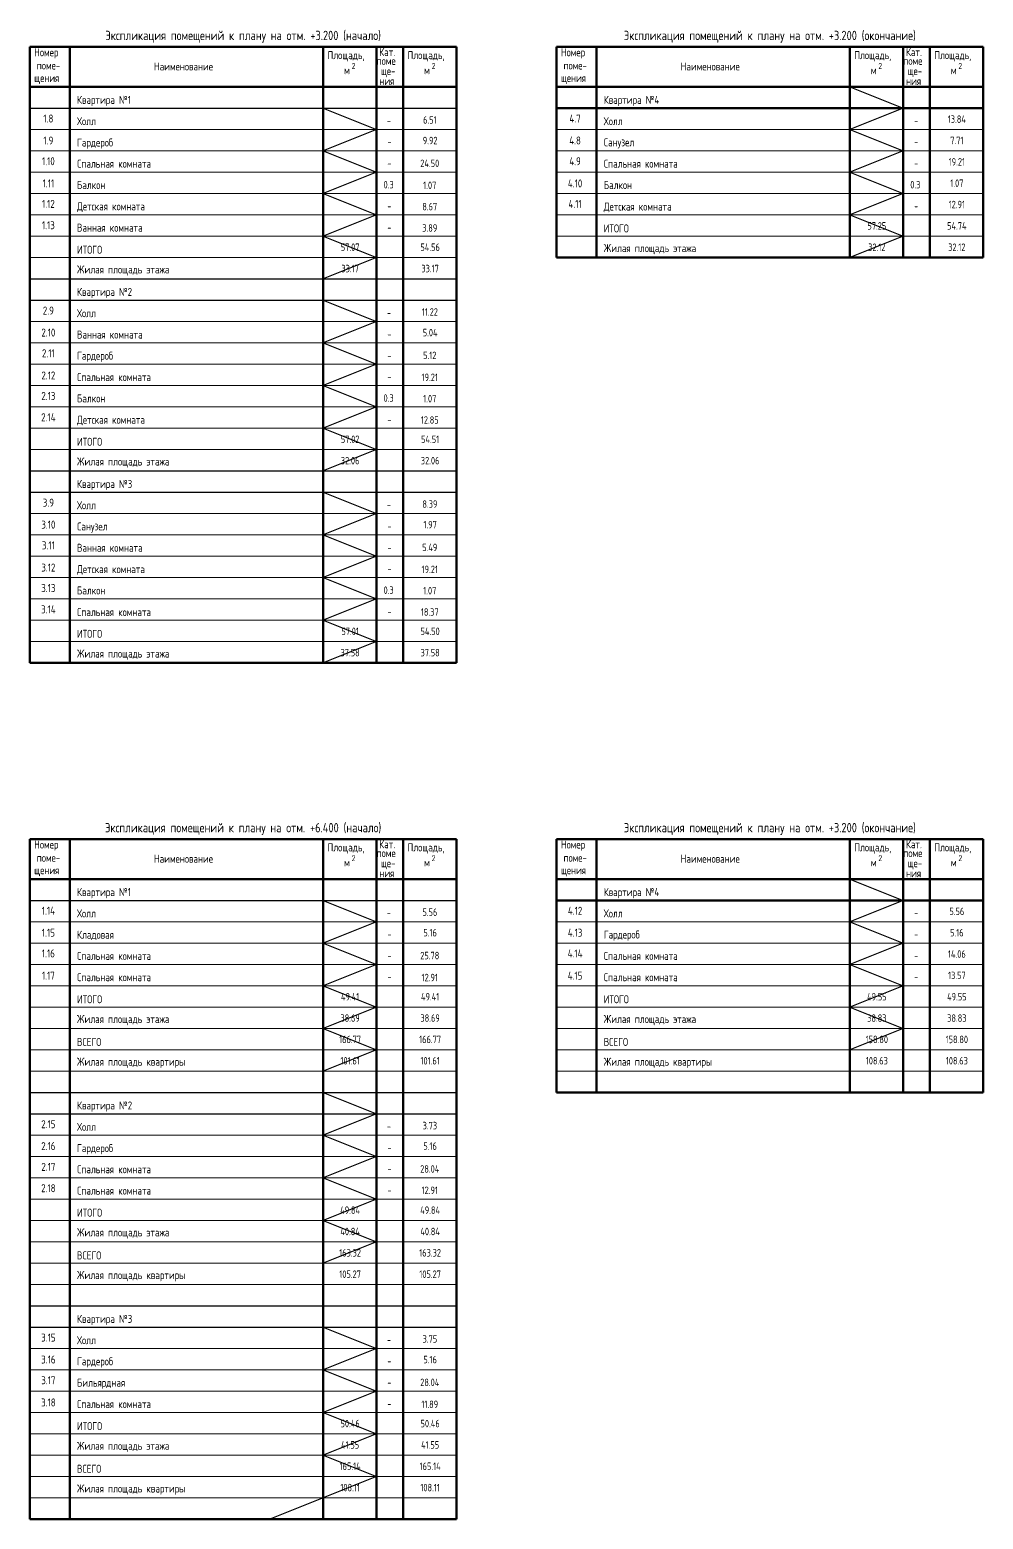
# Model space of a CAD drawing. Header units: millimetres. Extents: x -56498 to 234605, y -296269 to -29969.
# Drawn here: x 112480 to 148230, y -175425 to -119588 of the extents above; entities that cross this region are included whole.
import ezdxf
from ezdxf.enums import TextEntityAlignment as Align

# ---------------------------------------------------------------- set-up
doc = ezdxf.new("R2010")
doc.units = ezdxf.units.MM
doc.header["$LTSCALE"] = 100
for name, color, linetype, lineweight in [('0.3', 7, 'Continuous', 30), ('0.5', 7, 'Continuous', 50), ('Примітки 0.09', 200, 'Continuous', 9), ('Тонкі 0.18', 142, 'Continuous', 18)]:
    doc.layers.add(name, color=color, linetype=linetype, lineweight=lineweight)
doc.layers.add('ViewPorts', color=240, linetype='Continuous', plot=False)
doc.styles.add('GOST 2.304', font='CS_Gost2304.shx')

msp = doc.modelspace()

# ---------------------------------------------------------------- linework, layer by layer
at = {"layer": '0.3'}
for p, q in [((112479.617, -122525.305), (128479.617, -122525.305)), ((112479.617, -128925.305), (128479.617, -128925.305)), ((112479.617, -129725.305), (128479.617, -129725.305)), ((112479.617, -136125.305), (128479.617, -136125.305)), ((112479.617, -136925.305), (128479.617, -136925.305)), ((112479.617, -152225.305), (128479.617, -152225.305)), ((112479.617, -159425.305), (128479.617, -159425.305)), ((112479.617, -160225.305), (128479.617, -160225.305)), ((112479.617, -167425.305), (128479.617, -167425.305)), ((112479.617, -168225.305), (128479.617, -168225.305))]:
    msp.add_line(p, q, dxfattribs=at)
at = {"layer": '0.5'}
for p, q in [((112479.617, -120225.305), (128479.617, -120225.305)), ((112479.617, -120225.305), (112479.617, -143325.305)), ((113979.617, -120225.305), (113979.617, -143325.305)), ((123479.617, -120225.305), (123479.617, -143325.305)), ((125479.617, -120225.305), (125479.617, -143325.305)), ((126479.617, -120225.305), (126479.617, -143325.305)), ((128479.617, -120225.305), (128479.617, -143325.305)), ((132229.617, -120225.305), (148229.617, -120225.305)), ((132229.617, -120225.305), (132229.617, -128125.305)), ((133729.617, -120225.305), (133729.617, -128125.305)), ((143229.617, -120225.305), (143229.617, -128125.305)), ((145229.617, -120225.305), (145229.617, -128125.305)), ((146229.617, -120225.305), (146229.617, -128125.305)), ((148229.617, -120225.305), (148229.617, -128125.305)), ((112479.617, -121725.305), (128479.617, -121725.305)), ((132229.617, -121725.305), (148229.617, -121725.305)), ((132229.617, -122525.305), (148229.617, -122525.305)), ((132229.617, -128125.305), (148229.617, -128125.305)), ((112479.617, -143325.305), (128479.617, -143325.305)), ((112479.617, -149925.305), (128479.617, -149925.305)), ((112479.617, -149925.305), (112479.617, -175425.305)), ((113979.617, -149925.305), (113979.617, -175425.305)), ((123479.617, -149925.305), (123479.617, -175425.305)), ((125479.617, -149925.305), (125479.617, -175425.305)), ((126479.617, -149925.305), (126479.617, -175425.305)), ((128479.617, -149925.305), (128479.617, -175425.305)), ((132229.617, -149925.305), (148229.617, -149925.305)), ((132229.617, -149925.305), (132229.617, -159425.305)), ((133729.617, -149925.305), (133729.617, -159425.305)), ((143229.617, -149925.305), (143229.617, -159425.305)), ((145229.617, -149925.305), (145229.617, -159425.305)), ((146229.617, -149925.305), (146229.617, -159425.305)), ((148229.617, -149925.305), (148229.617, -159425.305)), ((112479.617, -151425.305), (128479.617, -151425.305)), ((132229.617, -151425.305), (148229.617, -151425.305)), ((132229.617, -152225.305), (148229.617, -152225.305)), ((132229.617, -159425.305), (148229.617, -159425.305)), ((112479.617, -175425.305), (128479.617, -175425.305))]:
    msp.add_line(p, q, dxfattribs=at)
at = {"layer": 'ViewPorts', "ltscale": 0.75}
for points in [[(143229.617, -121725.305), (145229.617, -122525.305), (143229.617, -123325.305), (145229.617, -124125.305), (143229.617, -124925.305), (145229.617, -125725.305), (143229.617, -126525.305), (145229.617, -127325.305), (143229.617, -128125.305)], [(123479.617, -122525.305), (125479.617, -123325.305), (123479.617, -124125.305), (125479.617, -124925.305), (123479.617, -125725.305), (125479.617, -126525.305), (123479.617, -127325.305), (125479.617, -128125.305), (123479.617, -128925.305)], [(143229.617, -124925.305), (145229.617, -125725.305), (143229.617, -126525.305), (145229.617, -127325.305), (143229.617, -128125.305)], [(123479.617, -125725.305), (125479.617, -126525.305), (123479.617, -127325.305), (125479.617, -128125.305), (123479.617, -128925.305)], [(123479.617, -129725.305), (125479.617, -130525.305), (123479.617, -131325.305), (125479.617, -132125.305), (123479.617, -132925.305), (125479.617, -133725.305), (123479.617, -134525.305), (125479.617, -135325.305), (123479.617, -136125.305)], [(123479.617, -136925.305), (125479.617, -137725.305), (123479.617, -138525.305), (125479.617, -139325.305), (123479.617, -140125.305), (125479.617, -140925.305), (123479.617, -141725.305), (125479.617, -142525.305), (123479.617, -143325.305)], [(143229.617, -151425.305), (145229.617, -152225.305), (143229.617, -153025.305), (145229.617, -153825.305), (143229.617, -154625.305), (145229.617, -155425.305), (143229.617, -156225.305), (145229.617, -157025.305), (143229.617, -157825.305)], [(123479.617, -152225.305), (125479.617, -153025.305), (123479.617, -153825.305), (125479.617, -154625.305), (123479.617, -155425.305), (125479.617, -156225.305), (123479.617, -157025.305), (125479.617, -157825.305), (123479.617, -158625.305)], [(143229.617, -154625.305), (145229.617, -155425.305), (143229.617, -156225.305), (145229.617, -157025.305), (143229.617, -157825.305)], [(123479.617, -155425.305), (125479.617, -156225.305), (123479.617, -157025.305), (125479.617, -157825.305), (123479.617, -158625.305)], [(123479.617, -159425.305), (125479.617, -160225.305), (123479.617, -161025.305), (125479.617, -161825.305), (123479.617, -162625.305), (125479.617, -163425.305), (123479.617, -164225.305), (125479.617, -165025.305), (123479.617, -165825.305)], [(123479.617, -168225.305), (125479.617, -169025.305), (123479.617, -169825.305), (125479.617, -170625.305), (123479.617, -171425.305), (125479.617, -172225.305), (123479.617, -173025.305), (125479.617, -173825.305), (121479.617, -175425.305)]]:
    msp.add_lwpolyline(points, dxfattribs=at)
at = {"layer": 'Тонкі 0.18'}
for p, q in [((112479.617, -123325.305), (128479.617, -123325.305)), ((132229.617, -123325.305), (148229.617, -123325.305)), ((112479.617, -124125.305), (128479.617, -124125.305)), ((132229.617, -124125.305), (148229.617, -124125.305)), ((112479.617, -124925.305), (128479.617, -124925.305)), ((132229.617, -124925.305), (148229.617, -124925.305)), ((112479.617, -125725.305), (128479.617, -125725.305)), ((132229.617, -125725.305), (148229.617, -125725.305)), ((112479.617, -126525.305), (128479.617, -126525.305)), ((132229.617, -126525.305), (148229.617, -126525.305)), ((112479.617, -127325.305), (128479.617, -127325.305)), ((132229.617, -127325.305), (148229.617, -127325.305)), ((112479.617, -128125.305), (128479.617, -128125.305)), ((112479.617, -130525.305), (128479.617, -130525.305)), ((112479.617, -131325.305), (128479.617, -131325.305)), ((112479.617, -132125.305), (128479.617, -132125.305)), ((112479.617, -132925.305), (128479.617, -132925.305)), ((112479.617, -133725.305), (128479.617, -133725.305)), ((112479.617, -134525.305), (128479.617, -134525.305)), ((112479.617, -135325.305), (128479.617, -135325.305)), ((112479.617, -137725.305), (128479.617, -137725.305)), ((112479.617, -138525.305), (128479.617, -138525.305)), ((112479.617, -139325.305), (128479.617, -139325.305)), ((112479.617, -140125.305), (128479.617, -140125.305)), ((112479.617, -140925.305), (128479.617, -140925.305)), ((112479.617, -141725.305), (128479.617, -141725.305)), ((112479.617, -142525.305), (128479.617, -142525.305)), ((112479.617, -153025.305), (128479.617, -153025.305)), ((132229.617, -153025.305), (148229.617, -153025.305)), ((112479.617, -153825.305), (128479.617, -153825.305)), ((132229.617, -153825.305), (148229.617, -153825.305)), ((112479.617, -154625.305), (128479.617, -154625.305)), ((132229.617, -154625.305), (148229.617, -154625.305)), ((112479.617, -155425.305), (128479.617, -155425.305)), ((132229.617, -155425.305), (148229.617, -155425.305)), ((112479.617, -156225.305), (128479.617, -156225.305)), ((132229.617, -156225.305), (148229.617, -156225.305)), ((112479.617, -157025.305), (128479.617, -157025.305)), ((132229.617, -157025.305), (148229.617, -157025.305)), ((112479.617, -157825.305), (128479.617, -157825.305)), ((132229.617, -157825.305), (148229.617, -157825.305)), ((112479.617, -158625.305), (128479.617, -158625.305)), ((132229.617, -158625.305), (148229.617, -158625.305)), ((112479.617, -161025.305), (128479.617, -161025.305)), ((112479.617, -161825.305), (128479.617, -161825.305)), ((112479.617, -162625.305), (128479.617, -162625.305)), ((112479.617, -163425.305), (128479.617, -163425.305)), ((112479.617, -164225.305), (128479.617, -164225.305)), ((112479.617, -165025.305), (128479.617, -165025.305)), ((112479.617, -165825.305), (128479.617, -165825.305)), ((112479.617, -166625.305), (128479.617, -166625.305)), ((112479.617, -169025.305), (128479.617, -169025.305)), ((112479.617, -169825.305), (128479.617, -169825.305)), ((112479.617, -170625.305), (128479.617, -170625.305)), ((112479.617, -171425.305), (128479.617, -171425.305)), ((112479.617, -172225.305), (128479.617, -172225.305)), ((112479.617, -173025.305), (128479.617, -173025.305)), ((112479.617, -173825.305), (128479.617, -173825.305)), ((112479.617, -174625.305), (128479.617, -174625.305))]:
    msp.add_line(p, q, dxfattribs=at)

# ---------------------------------------------------------------- texts
at = {"layer": 'Примітки 0.09', "style": 'GOST 2.304'}
for s, height, p in [('Экспликация помещений к плану на отм. +3.200 (начало)', 350, (120479.617, -119975.082)), ('Экспликация помещений к плану на отм. +3.200 (окончание)', 350, (140229.617, -119975.082)), ('6.51', 280, (127481.917, -123108.165)), ('13.84', 280, (147240.601, -123079.176)), ('9.92', 280, (127490.601, -123879.176)), ('7.71', 280, (147240.601, -123879.176)), ('24.50', 280, (127477.175, -124734.321)), ('19.21', 280, (147240.601, -124679.176)), ('1.07', 280, (127477.175, -125557.56)), ('1.07', 280, (147240.601, -125479.176)), ('8.67', 280, (127477.175, -126357.56)), ('12.91', 280, (147240.601, -126279.176)), ('3.89', 280, (127477.175, -127157.56)), ('57.25', 280, (144240.601, -127079.176)), ('54.74', 280, (147240.601, -127079.176)), ('57.07', 280, (124490.601, -127879.176)), ('54.56', 280, (127490.601, -127879.176)), ('32.12', 280, (144240.601, -127879.176)), ('32.12', 280, (147240.601, -127879.176)), ('33.17', 280, (124490.601, -128679.176)), ('33.17', 280, (127490.601, -128679.176)), ('11.22', 280, (127481.917, -130308.165)), ('5.04', 280, (127490.601, -131079.176)), ('5.12', 280, (127477.175, -131934.321)), ('19.21', 280, (127477.175, -132757.56)), ('1.07', 280, (127477.175, -133557.56)), ('12.85', 280, (127477.175, -134357.56)), ('57.02', 280, (124490.601, -135079.176)), ('54.51', 280, (127490.601, -135079.176)), ('32.06', 280, (124490.601, -135879.176)), ('32.06', 280, (127490.601, -135879.176)), ('8.39', 280, (127481.917, -137508.165)), ('1.97', 280, (127490.601, -138279.176)), ('5.49', 280, (127477.175, -139134.321)), ('19.21', 280, (127477.175, -139957.56)), ('1.07', 280, (127477.175, -140757.56)), ('18.37', 280, (127477.175, -141557.56)), ('57.01', 280, (124490.601, -142279.176)), ('54.50', 280, (127490.601, -142279.176)), ('37.58', 280, (124490.601, -143079.176)), ('37.58', 280, (127490.601, -143079.176)), ('Экспликация помещений к плану на отм. +6.400 (начало)', 350, (120479.617, -149675.082)), ('Экспликация помещений к плану на отм. +3.200 (окончание)', 350, (140229.617, -149675.082)), ('5.56', 280, (127481.917, -152808.165)), ('5.56', 280, (147240.601, -152779.176)), ('5.16', 280, (127490.601, -153579.176)), ('5.16', 280, (147240.601, -153579.176)), ('14.06', 280, (147240.601, -154379.176)), ('25.78', 280, (127477.175, -154434.321)), ('12.91', 280, (127477.175, -155257.56)), ('13.57', 280, (147240.601, -155179.176)), ('49.41', 280, (124490.601, -155979.176)), ('49.41', 280, (127490.601, -155979.176)), ('49.55', 280, (144240.601, -155979.176)), ('49.55', 280, (147240.601, -155979.176)), ('38.69', 280, (124490.601, -156779.176)), ('38.69', 280, (127490.601, -156779.176)), ('38.83', 280, (144240.601, -156779.176)), ('38.83', 280, (147240.601, -156779.176)), ('166.77', 280, (124490.601, -157579.176)), ('166.77', 280, (127490.601, -157579.176)), ('158.80', 280, (144240.601, -157579.176)), ('158.80', 280, (147240.601, -157579.176)), ('101.61', 280, (124490.601, -158379.176)), ('101.61', 280, (127490.601, -158379.176)), ('108.63', 280, (144240.601, -158379.176)), ('108.63', 280, (147240.601, -158379.176)), ('3.73', 280, (127481.917, -160808.165)), ('5.16', 280, (127490.601, -161579.176)), ('28.04', 280, (127477.175, -162434.321)), ('12.91', 280, (127477.175, -163234.321)), ('49.84', 280, (124490.601, -163979.176)), ('49.84', 280, (127490.601, -163979.176)), ('40.84', 280, (124490.601, -164779.176)), ('40.84', 280, (127490.601, -164779.176)), ('163.32', 280, (124490.601, -165579.176)), ('163.32', 280, (127490.601, -165579.176)), ('105.27', 280, (124490.601, -166379.176)), ('105.27', 280, (127490.601, -166379.176)), ('3.75', 280, (127481.917, -168808.165)), ('5.16', 280, (127490.601, -169579.176)), ('28.04', 280, (127477.175, -170434.321)), ('11.89', 280, (127477.175, -171257.56)), ('50.46', 280, (124490.601, -171979.176)), ('50.46', 280, (127490.601, -171979.176)), ('41.55', 280, (124490.601, -172779.176)), ('41.55', 280, (127490.601, -172779.176)), ('165.14', 280, (124490.601, -173579.176)), ('165.14', 280, (127490.601, -173579.176)), ('108.11', 280, (124490.601, -174379.176)), ('108.11', 280, (127490.601, -174379.176))]:
    msp.add_text(s, height=height, dxfattribs=at).set_placement(p, align=Align.CENTER)
for s, height, p in [('Номер', 300, (112644.346, -120583.181)), ('Площадь,', 300, (123644.702, -120690.297)), ('Кат.', 300, (125584.18, -120572.845)), ('Площадь,', 300, (126644.702, -120690.297)), ('Номер', 300, (132394.346, -120583.181)), ('Площадь,', 300, (143394.702, -120690.297)), ('Кат.', 300, (145334.18, -120572.845)), ('Площадь,', 300, (146394.702, -120690.297)), ('поме-', 300, (112743.012, -121077.835)), ('Наименование', 300, (117133.908, -121113.831)), ('м', 300, (124266.335, -121255.491)), ('2', 220, (124548.57, -121052.792)), ('поме', 300, (125486.731, -120902.936)), ('ще-', 300, (125643.734, -121283.963)), ('м', 300, (127266.335, -121255.491)), ('2', 220, (127548.57, -121052.792)), ('поме-', 300, (132493.012, -121077.835)), ('Наименование', 300, (136883.908, -121113.831)), ('м', 300, (144016.335, -121255.491)), ('2', 220, (144298.57, -121052.792)), ('поме', 300, (145236.731, -120902.936)), ('ще-', 300, (145393.734, -121283.963)), ('м', 300, (147016.335, -121255.491)), ('2', 220, (147298.57, -121052.792)), ('щения', 300, (112644.346, -121545.34)), ('ния', 300, (125589.595, -121659.247)), ('щения', 300, (132394.346, -121545.34)), ('ния', 300, (145339.595, -121659.247)), ('Номер', 300, (112644.346, -150283.181)), ('Площадь,', 300, (123644.702, -150390.297)), ('Кат.', 300, (125584.18, -150272.845)), ('Площадь,', 300, (126644.702, -150390.297)), ('Номер', 300, (132394.346, -150283.181)), ('Площадь,', 300, (143394.702, -150390.297)), ('Кат.', 300, (145334.18, -150272.845)), ('Площадь,', 300, (146394.702, -150390.297)), ('поме-', 300, (112743.012, -150777.835)), ('Наименование', 300, (117133.908, -150813.831)), ('м', 300, (124266.335, -150955.491)), ('2', 220, (124548.57, -150752.792)), ('поме', 300, (125486.731, -150602.936)), ('м', 300, (127266.335, -150955.491)), ('2', 220, (127548.57, -150752.792)), ('поме-', 300, (132493.012, -150777.835)), ('Наименование', 300, (136883.908, -150813.831)), ('м', 300, (144016.335, -150955.491)), ('2', 220, (144298.57, -150752.792)), ('поме', 300, (145236.731, -150602.936)), ('м', 300, (147016.335, -150955.491)), ('2', 220, (147298.57, -150752.792)), ('щения', 300, (112644.346, -151245.34)), ('ния', 300, (125589.595, -151359.247)), ('ще-', 300, (125643.734, -150983.963)), ('щения', 300, (132394.346, -151245.34)), ('ния', 300, (145339.595, -151359.247)), ('ще-', 300, (145393.734, -150983.963))]:
    msp.add_text(s, height=height, rotation=360, dxfattribs=at).set_placement(p)
for s, height, p in [('Квартира №1', 300, (114251.163, -122364.573)), ('Квартира №4', 300, (134001.163, -122364.573)), ('Холл', 300, (114251.163, -123164.573)), (' -', 280, (125725.22, -123136.301)), ('Холл', 300, (134001.163, -123164.573)), ('  -', 280, (145351.324, -123136.301)), ('Гардероб', 300, (114251.163, -123964.573)), ('  -', 280, (125601.324, -123936.301)), ('Санузел', 300, (134001.163, -123956.806)), ('  -', 280, (145351.324, -123936.301)), ('Спальная комната', 300, (114251.163, -124756.806)), ('Спальная комната', 300, (134001.163, -124756.806)), ('  -', 280, (125601.324, -124736.301)), ('  -', 280, (145351.324, -124736.301)), ('Балкон', 300, (114251.163, -125556.806)), (' 0.3', 280, (125601.324, -125536.301)), ('Балкон', 300, (134001.163, -125556.806)), (' 0.3', 280, (145351.324, -125536.301)), ('Детская комната', 300, (114251.163, -126356.806)), ('Детская комната', 300, (134001.163, -126366.126)), ('  -', 280, (125601.324, -126336.301)), ('  -', 280, (145351.324, -126336.301)), ('Ванная комната', 300, (114251.163, -127156.806)), ('  -', 280, (125601.324, -127136.301)), ('ИТОГО', 300, (134001.163, -127184.003)), ('ИТОГО', 300, (114251.163, -127984.003)), ('Жилая площадь этажа', 300, (134001.163, -127924.003)), ('Жилая площадь этажа', 300, (114251.163, -128724.003)), ('Квартира №2', 300, (114251.163, -129564.573)), ('Холл', 300, (114251.163, -130364.573)), (' -', 280, (125725.22, -130336.301)), ('Ванная комната', 300, (114251.163, -131164.573)), ('  -', 280, (125601.324, -131136.301)), ('Гардероб', 300, (114251.163, -131956.806)), ('  -', 280, (125601.324, -131936.301)), ('Спальная комната', 300, (114251.163, -132756.806)), ('  -', 280, (125601.324, -132736.301)), ('Балкон', 300, (114251.163, -133556.806)), (' 0.3', 280, (125601.324, -133536.301)), ('Детская комната', 300, (114251.163, -134356.806)), ('  -', 280, (125601.324, -134336.301)), ('ИТОГО', 300, (114251.163, -135184.003)), ('Жилая площадь этажа', 300, (114251.163, -135924.003)), ('Квартира №3', 300, (114251.163, -136764.573)), ('Холл', 300, (114251.163, -137564.573)), (' -', 280, (125725.22, -137536.301)), ('Санузел', 300, (114251.163, -138356.806)), ('  -', 280, (125601.324, -138336.301)), ('Ванная комната', 300, (114251.163, -139156.806)), ('  -', 280, (125601.324, -139136.301)), ('Детская комната', 300, (114251.163, -139956.806)), ('  -', 280, (125601.324, -139936.301)), ('Балкон', 300, (114251.163, -140756.806)), (' 0.3', 280, (125601.324, -140736.301)), ('Спальная комната', 300, (114251.163, -141566.126)), ('  -', 280, (125601.324, -141536.301)), ('ИТОГО', 300, (114251.163, -142384.003)), ('Жилая площадь этажа', 300, (114251.163, -143124.003)), ('Квартира №1', 300, (114251.163, -152064.573)), ('Квартира №4', 300, (134001.163, -152064.573)), ('Холл', 300, (114251.163, -152864.573)), (' -', 280, (125725.22, -152836.301)), ('Холл', 300, (134001.163, -152864.573)), ('  -', 280, (145351.324, -152836.301)), ('Кладовая', 300, (114251.163, -153664.573)), ('  -', 280, (125601.324, -153636.301)), ('Гардероб', 300, (134001.163, -153656.806)), ('  -', 280, (145351.324, -153636.301)), ('Спальная комната', 300, (114251.163, -154456.806)), ('  -', 280, (125601.324, -154436.301)), ('Спальная комната', 300, (134001.163, -154456.806)), ('  -', 280, (145351.324, -154436.301)), ('Спальная комната', 300, (114251.163, -155256.806)), ('  -', 280, (125601.324, -155236.301)), ('Спальная комната', 300, (134001.163, -155256.806)), ('  -', 280, (145351.324, -155236.301)), ('ИТОГО', 300, (114251.163, -156084.003)), ('ИТОГО', 300, (134001.163, -156084.003)), ('Жилая площадь этажа', 300, (114251.163, -156824.003)), ('Жилая площадь этажа', 300, (134001.163, -156824.003)), ('ВСЕГО', 300, (114251.163, -157684.003)), ('ВСЕГО', 300, (134001.163, -157684.003)), ('Жилая площадь квартиры', 300, (114251.163, -158424.003)), ('Жилая площадь квартиры', 300, (134001.163, -158424.003)), ('Квартира №2', 300, (114251.163, -160064.573)), ('Холл', 300, (114251.163, -160864.573)), (' -', 280, (125725.22, -160836.301)), ('Гардероб', 300, (114251.163, -161664.573)), ('  -', 280, (125601.324, -161636.301)), ('Спальная комната', 300, (114251.163, -162456.806)), ('  -', 280, (125601.324, -162436.301)), ('Спальная комната', 300, (114251.163, -163256.806)), ('  -', 280, (125601.324, -163236.301)), ('ИТОГО', 300, (114251.163, -164084.003)), ('Жилая площадь этажа', 300, (114251.163, -164824.003)), ('ВСЕГО', 300, (114251.163, -165684.003)), ('Жилая площадь квартиры', 300, (114251.163, -166424.003)), ('Квартира №3', 300, (114251.163, -168064.573)), ('Холл', 300, (114251.163, -168864.573)), (' -', 280, (125725.22, -168836.301)), ('Гардероб', 300, (114251.163, -169656.806)), ('  -', 280, (125601.324, -169636.301)), ('Бильярдная', 300, (114251.163, -170456.806)), ('  -', 280, (125601.324, -170436.301)), ('Спальная комната', 300, (114251.163, -171256.806)), ('  -', 280, (125601.324, -171236.301)), ('ИТОГО', 300, (114251.163, -172084.003)), ('Жилая площадь этажа', 300, (114251.163, -172824.003)), ('ВСЕГО', 300, (114251.163, -173684.003)), ('Жилая площадь квартиры', 300, (114251.163, -174424.003))]:
    msp.add_text(s, height=height, dxfattribs=at).set_placement(p)
for s, p in [('1.8', (113176.44, -123065.795)), ('4.7', (132926.44, -123065.795)), ('1.9', (113176.44, -123889.033)), ('4.8', (132926.44, -123889.033)), ('1.10', (113176.44, -124665.795)), ('4.9', (132926.44, -124665.795)), ('1.11', (113176.44, -125498.505)), ('4.10', (132926.44, -125498.505)), ('1.12', (113176.44, -126265.795)), ('4.11', (132926.44, -126265.795)), ('1.13', (113176.44, -127065.795)), ('2.9', (113176.44, -130265.795)), ('2.10', (113176.44, -131089.033)), ('2.11', (113176.44, -131865.795)), ('2.12', (113176.44, -132698.505)), ('2.13', (113176.44, -133465.795)), ('2.14', (113176.44, -134265.795)), ('3.9', (113176.44, -137465.795)), ('3.10', (113176.44, -138289.033)), ('3.11', (113176.44, -139065.795)), ('3.12', (113176.44, -139898.505)), ('3.13', (113176.44, -140665.795)), ('3.14', (113176.44, -141465.795)), ('1.14', (113176.44, -152765.795)), ('4.12', (132926.44, -152765.795)), ('1.15', (113176.44, -153589.033)), ('4.13', (132926.44, -153589.033)), ('1.16', (113176.44, -154365.795)), ('4.14', (132926.44, -154365.795)), ('1.17', (113176.44, -155198.505)), ('4.15', (132926.44, -155198.505)), ('2.15', (113176.44, -160765.795)), ('2.16', (113176.44, -161589.033)), ('2.17', (113176.44, -162365.795)), ('2.18', (113176.44, -163165.795)), ('3.15', (113176.44, -168765.795)), ('3.16', (113176.44, -169589.033)), ('3.17', (113176.44, -170365.795)), ('3.18', (113176.44, -171198.505))]:
    msp.add_text(s, height=300, rotation=360, dxfattribs=at).set_placement(p, align=Align.CENTER)

doc.saveas('drawing.dxf')
